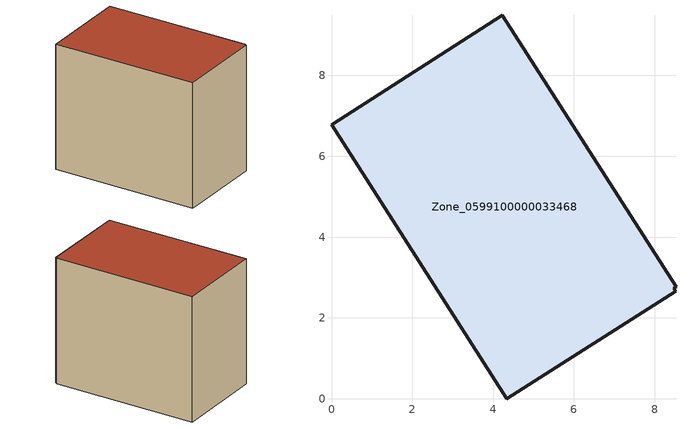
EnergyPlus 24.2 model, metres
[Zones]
Zone_0599100000033468
 floor ground (C_G): 8.52,2.77 8.46,2.74 8.51,2.66 4.34,0 0,6.78 4.22,9.49 z0
 wall outside (C_F): 8.52,2.77 4.22,9.49 0,6.78 4.34,0 8.51,2.66 8.46,2.74 8.52,2.77 z0:6.94
 roof outside (C_R): 8.46,2.74 8.52,2.77 4.22,9.49 0,6.78 4.34,0 8.51,2.66 z6.94
[BUILDING]
Pand.0599100000033468: North Axis=0; Terrain=City; Loads Convergence Tolerance Value=0.04; Temperature Convergence Tolerance Value=0.4; Solar Distribution=FullExterior; Maximum Number of Warmup Days=25; Minimum Number of Warmup Days=1
[Site:Location]
Rotterdam.The.Hague.AP_ZH_NLD Design_Conditions: Latitude=51.96; Longitude=4.45; Time Zone=1; Elevation=-4.5
[SITE:GROUNDTEMPERATURE:BUILDINGSURFACE]
18, 18, 18, 18, 18, 18, 18, 18, 18, 18, 18, 18
[MATERIAL] Thermal Absorptance=0.9; Solar Absorptance=0.7; Visible Absorptance=0.7
Name | Roughness | Thickness | Conductivity | Density | Specific Heat
G.TI.1946 | MediumSmooth | 0.15 | 1 | 540 | 1210
F.TI.1946 | Rough | 0.3 | 0.857143 | 1920 | 840
R.TI.1946 | MediumRough | 0.2 | 0.1 | 1500 | 1000
[CONSTRUCTION]
C_G: G.TI.1946
C_F: F.TI.1946
C_R: R.TI.1946
[ZONE]
Zone_0599100000033468: Type=1; Multiplier=1; Ceiling Height=Autocalculate; Volume=Autocalculate; Floor Area=autocalculate; Part of Total Floor Area=Yes
[ZONEINFILTRATION:DESIGNFLOWRATE]
Infil_Zone_0599100000033468: Zone or ZoneList or Space or SpaceList=Zone_0599100000033468; Schedule=AlwaysOn; Design Flow Rate Calculation Method=Flow/Area; Flow Rate per Floor Area=0.003; Constant Term Coefficient=1; Temperature Term Coefficient=0; Velocity Term Coefficient=0; Velocity Squared Term Coefficient=0
[HVACTEMPLATE:ZONE:IDEALLOADSAIRSYSTEM]
Zone_0599100000033468: Maximum Heating Supply Air Temperature=50; Minimum Cooling Supply Air Temperature=13; Maximum Heating Supply Air Humidity Ratio=0.0156; Minimum Cooling Supply Air Humidity Ratio=0.0077; Heating Limit=NoLimit; Cooling Limit=NoLimit; Dehumidification Control Type=ConstantSensibleHeatRatio; Cooling Sensible Heat Ratio=0.7; Dehumidification Setpoint=60; Humidification Control Type=None; Humidification Setpoint=30; Outdoor Air Method=None; Outdoor Air Flow Rate per Person=0.00944; Outdoor Air Flow Rate per Zone Floor Area=0; Outdoor Air Flow Rate per Zone=0; Demand Controlled Ventilation Type=None; Outdoor Air Economizer Type=NoEconomizer; Heat Recovery Type=None; Sensible Heat Recovery Effectiveness=0.7; Latent Heat Recovery Effectiveness=0.65
[ZONECONTROL:THERMOSTAT]
ThermostatControl_Zone_0599100000033468: Zone or ZoneList=Zone_0599100000033468; Control Type Schedule=DualSetpointControlType; Control 1=Thermostat_Zone_0599100000033468; Temperature Difference Between Cutout And Setpoint=0
[THERMOSTATSETPOINT:DUALSETPOINT]
Thermostat_Zone_0599100000033468: Heating Setpoint Temperature Schedule=HeatingSetpoint_Zone_0599100000033468; Cooling Setpoint Temperature Schedule=CoolingSetpoint_Zone_0599100000033468
[SCHEDULE:COMPACT]
HeatingSetpoint_Zone_0599100000033468: Through: 12/31, For: AllDays, Until: 24:00, 21
CoolingSetpoint_Zone_0599100000033468: Through: 12/31, For: AllDays, Until: 24:00, 24
DualSetpointControlType: Through: 12/31, For: AllDays, Until: 24:00, 4
AlwaysOn: Through: 12/31, For: AllDays, Until: 24:00, 1
